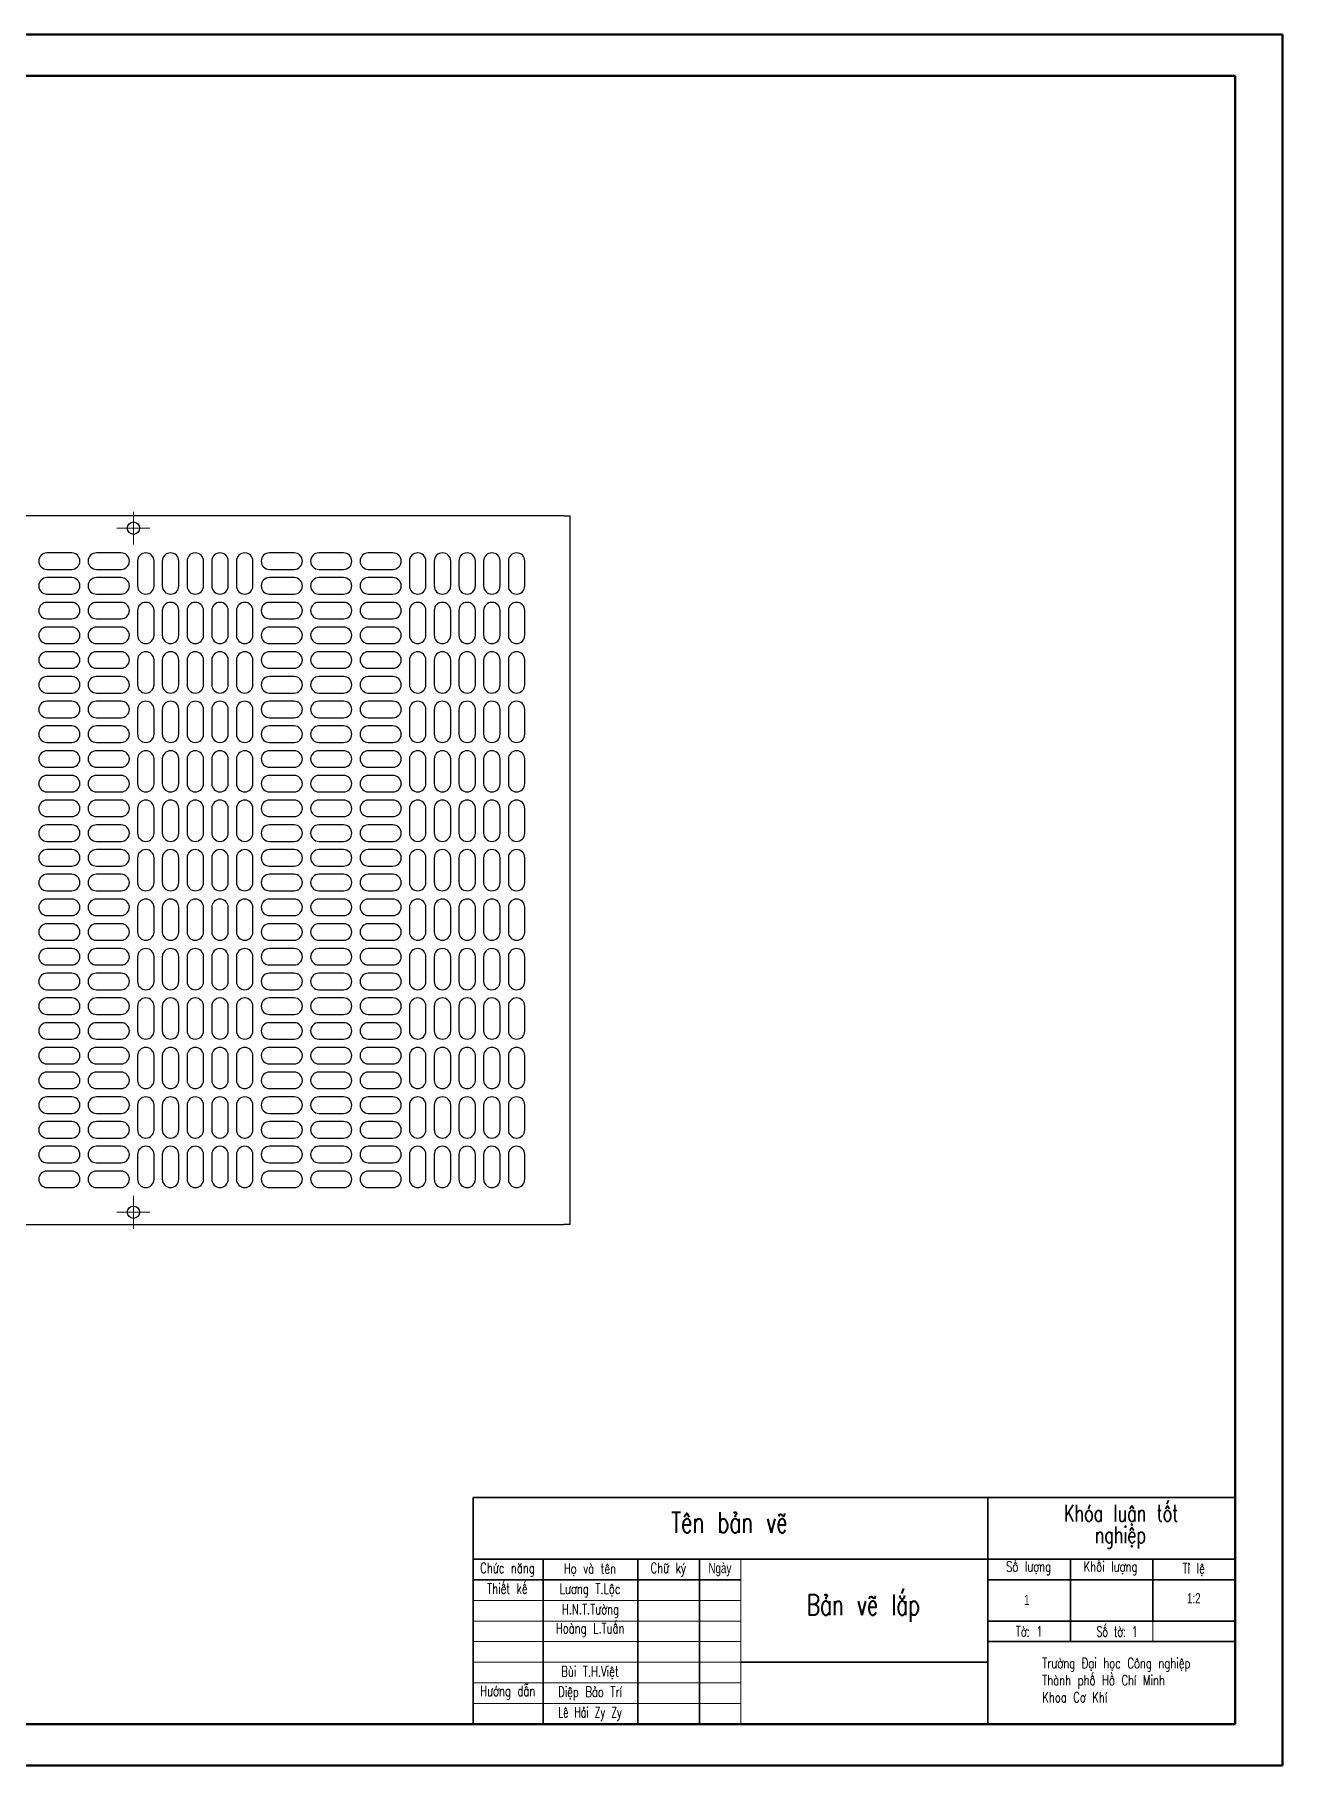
# Model space of a CAD drawing. Header units: millimetres. Extents: x 0 to 594, y 0 to 420.
# Drawn here: x 291.1 to 594, y 0 to 420 of the extents above; entities that cross this region are included whole.
import ezdxf

# ---------------------------------------------------------------- set-up
doc = ezdxf.new("R2010")
doc.units = ezdxf.units.MM
doc.styles.add('SLDTEXTSTYLE0', font='TXT', dxfattribs={"width": 0.710611, "bigfont": 'bigfont'})
doc.styles.add('SLDTEXTSTYLE1', font='TXT', dxfattribs={"width": 0.657958, "bigfont": 'bigfont'})
doc.styles.add('SLDTEXTSTYLE2', font='TXT', dxfattribs={"width": 0.710611})

# ---------------------------------------------------------------- blocks, each defined once
blk = doc.blocks.new('SW_CENTERMARKSYMBOL_4')
at = {"color": 0, "linetype": 'Continuous', "lineweight": 18}
for p, q in [((-2.5, 0), (-4, 0)), ((0, 0), (-2.5, 0)), ((0, 2.5), (0, 4)), ((0, 0), (0, 2.5)), ((0, 0), (0, -2.5)), ((0, 0), (2.5, 0)), ((2.5, 0), (4, 0)), ((0, -2.5), (0, -4))]:
    blk.add_line(p, q, dxfattribs=at)
blk = doc.blocks.new('SW_CENTERMARKSYMBOL_6')
at = {"color": 0, "linetype": 'Continuous', "lineweight": 18}
for p, q in [((-2.5, 0), (-4, 0)), ((0, 0), (-2.5, 0)), ((0, 2.5), (0, 4)), ((0, 0), (0, 2.5)), ((0, 0), (0, -2.5)), ((0, 0), (2.5, 0)), ((2.5, 0), (4, 0)), ((0, -2.5), (0, -4))]:
    blk.add_line(p, q, dxfattribs=at)

msp = doc.modelspace()

# ---------------------------------------------------------------- linework, layer by layer
at = {"color": 7, "linetype": 'Continuous', "lineweight": 50}
for p, q in [((0, 420), (594, 420)), ((594, 420), (594, 0)), ((18.529, 410.028), (582.529, 410.028)), ((582.529, 410.028), (582.529, 10.028)), ((18.529, 10.028), (582.529, 10.028)), ((0, 0), (594, 0))]:
    msp.add_line(p, q, dxfattribs=at)
at = {"color": 7, "linetype": 'Continuous', "lineweight": 25}
for p, q in [((419.599, 303.23), (171.099, 303.23)), ((419.599, 303.23), (421.099, 303.23)), ((421.099, 131.23), (421.099, 303.23)), ((300.099, 294.23), (294.099, 294.23)), ((312.099, 294.23), (306.099, 294.23)), ((354.099, 294.23), (348.099, 294.23)), ((366.099, 294.23), (360.099, 294.23)), ((378.099, 294.23), (372.099, 294.23)), ((294.099, 290.23), (300.099, 290.23)), ((306.099, 290.23), (312.099, 290.23)), ((316.099, 292.23), (316.099, 286.23)), ((320.099, 286.23), (320.099, 292.23)), ((322.099, 292.23), (322.099, 286.23)), ((326.099, 286.23), (326.099, 292.23)), ((328.099, 292.23), (328.099, 286.23)), ((332.099, 286.23), (332.099, 292.23)), ((334.099, 292.23), (334.099, 286.23)), ((338.099, 286.23), (338.099, 292.23)), ((340.099, 292.23), (340.099, 286.23)), ((344.099, 286.23), (344.099, 292.23)), ((348.099, 290.23), (354.099, 290.23)), ((360.099, 290.23), (366.099, 290.23)), ((372.099, 290.23), (378.099, 290.23)), ((382.099, 292.23), (382.099, 286.23)), ((386.099, 286.23), (386.099, 292.23)), ((388.099, 292.23), (388.099, 286.23)), ((392.099, 286.23), (392.099, 292.23)), ((394.099, 292.23), (394.099, 286.23)), ((398.099, 286.23), (398.099, 292.23)), ((400.099, 292.23), (400.099, 286.23)), ((404.099, 286.23), (404.099, 292.23)), ((406.099, 292.23), (406.099, 286.23)), ((410.099, 286.23), (410.099, 292.23)), ((300.099, 288.23), (294.099, 288.23)), ((312.099, 288.23), (306.099, 288.23)), ((354.099, 288.23), (348.099, 288.23)), ((366.099, 288.23), (360.099, 288.23)), ((378.099, 288.23), (372.099, 288.23)), ((294.099, 284.23), (300.099, 284.23)), ((300.099, 282.23), (294.099, 282.23)), ((306.099, 284.23), (312.099, 284.23)), ((312.099, 282.23), (306.099, 282.23)), ((348.099, 284.23), (354.099, 284.23)), ((354.099, 282.23), (348.099, 282.23)), ((360.099, 284.23), (366.099, 284.23)), ((366.099, 282.23), (360.099, 282.23)), ((372.099, 284.23), (378.099, 284.23)), ((378.099, 282.23), (372.099, 282.23)), ((294.099, 278.23), (300.099, 278.23)), ((306.099, 278.23), (312.099, 278.23)), ((316.099, 280.23), (316.099, 274.23)), ((320.099, 274.23), (320.099, 280.23)), ((322.099, 280.23), (322.099, 274.23)), ((326.099, 274.23), (326.099, 280.23)), ((328.099, 280.23), (328.099, 274.23)), ((332.099, 274.23), (332.099, 280.23)), ((334.099, 280.23), (334.099, 274.23)), ((338.099, 274.23), (338.099, 280.23)), ((340.099, 280.23), (340.099, 274.23)), ((344.099, 274.23), (344.099, 280.23)), ((348.099, 278.23), (354.099, 278.23)), ((360.099, 278.23), (366.099, 278.23)), ((372.099, 278.23), (378.099, 278.23)), ((382.099, 280.23), (382.099, 274.23)), ((386.099, 274.23), (386.099, 280.23)), ((388.099, 280.23), (388.099, 274.23)), ((392.099, 274.23), (392.099, 280.23)), ((394.099, 280.23), (394.099, 274.23)), ((398.099, 274.23), (398.099, 280.23)), ((400.099, 280.23), (400.099, 274.23)), ((404.099, 274.23), (404.099, 280.23)), ((406.099, 280.23), (406.099, 274.23)), ((410.099, 274.23), (410.099, 280.23)), ((300.099, 276.23), (294.099, 276.23)), ((312.099, 276.23), (306.099, 276.23)), ((354.099, 276.23), (348.099, 276.23)), ((366.099, 276.23), (360.099, 276.23)), ((378.099, 276.23), (372.099, 276.23)), ((294.099, 272.23), (300.099, 272.23)), ((300.099, 270.23), (294.099, 270.23)), ((306.099, 272.23), (312.099, 272.23)), ((312.099, 270.23), (306.099, 270.23)), ((348.099, 272.23), (354.099, 272.23)), ((354.099, 270.23), (348.099, 270.23)), ((360.099, 272.23), (366.099, 272.23)), ((366.099, 270.23), (360.099, 270.23)), ((372.099, 272.23), (378.099, 272.23)), ((378.099, 270.23), (372.099, 270.23)), ((294.099, 266.23), (300.099, 266.23)), ((306.099, 266.23), (312.099, 266.23)), ((316.099, 268.23), (316.099, 262.23)), ((320.099, 262.23), (320.099, 268.23)), ((322.099, 268.23), (322.099, 262.23)), ((326.099, 262.23), (326.099, 268.23)), ((328.099, 268.23), (328.099, 262.23)), ((332.099, 262.23), (332.099, 268.23)), ((334.099, 268.23), (334.099, 262.23)), ((338.099, 262.23), (338.099, 268.23)), ((340.099, 268.23), (340.099, 262.23)), ((344.099, 262.23), (344.099, 268.23)), ((348.099, 266.23), (354.099, 266.23)), ((360.099, 266.23), (366.099, 266.23)), ((372.099, 266.23), (378.099, 266.23)), ((382.099, 268.23), (382.099, 262.23)), ((386.099, 262.23), (386.099, 268.23)), ((388.099, 268.23), (388.099, 262.23)), ((392.099, 262.23), (392.099, 268.23)), ((394.099, 268.23), (394.099, 262.23)), ((398.099, 262.23), (398.099, 268.23)), ((400.099, 268.23), (400.099, 262.23)), ((404.099, 262.23), (404.099, 268.23)), ((406.099, 268.23), (406.099, 262.23)), ((410.099, 262.23), (410.099, 268.23)), ((300.099, 264.23), (294.099, 264.23)), ((312.099, 264.23), (306.099, 264.23)), ((354.099, 264.23), (348.099, 264.23)), ((366.099, 264.23), (360.099, 264.23)), ((378.099, 264.23), (372.099, 264.23)), ((294.099, 260.23), (300.099, 260.23)), ((300.099, 258.23), (294.099, 258.23)), ((306.099, 260.23), (312.099, 260.23)), ((312.099, 258.23), (306.099, 258.23)), ((316.099, 256.23), (316.099, 250.23)), ((320.099, 250.23), (320.099, 256.23)), ((322.099, 256.23), (322.099, 250.23)), ((326.099, 250.23), (326.099, 256.23)), ((328.099, 256.23), (328.099, 250.23)), ((332.099, 250.23), (332.099, 256.23)), ((334.099, 256.23), (334.099, 250.23)), ((338.099, 250.23), (338.099, 256.23)), ((340.099, 256.23), (340.099, 250.23)), ((344.099, 250.23), (344.099, 256.23)), ((348.099, 260.23), (354.099, 260.23)), ((354.099, 258.23), (348.099, 258.23)), ((360.099, 260.23), (366.099, 260.23)), ((366.099, 258.23), (360.099, 258.23)), ((372.099, 260.23), (378.099, 260.23)), ((378.099, 258.23), (372.099, 258.23)), ((382.099, 256.23), (382.099, 250.23)), ((386.099, 250.23), (386.099, 256.23)), ((388.099, 256.23), (388.099, 250.23)), ((392.099, 250.23), (392.099, 256.23)), ((394.099, 256.23), (394.099, 250.23)), ((398.099, 250.23), (398.099, 256.23)), ((400.099, 256.23), (400.099, 250.23)), ((404.099, 250.23), (404.099, 256.23)), ((406.099, 256.23), (406.099, 250.23)), ((410.099, 250.23), (410.099, 256.23)), ((294.099, 254.23), (300.099, 254.23)), ((300.099, 252.23), (294.099, 252.23)), ((306.099, 254.23), (312.099, 254.23)), ((312.099, 252.23), (306.099, 252.23)), ((348.099, 254.23), (354.099, 254.23)), ((354.099, 252.23), (348.099, 252.23)), ((360.099, 254.23), (366.099, 254.23)), ((366.099, 252.23), (360.099, 252.23)), ((372.099, 254.23), (378.099, 254.23)), ((378.099, 252.23), (372.099, 252.23)), ((294.099, 248.23), (300.099, 248.23)), ((306.099, 248.23), (312.099, 248.23)), ((348.099, 248.23), (354.099, 248.23)), ((360.099, 248.23), (366.099, 248.23)), ((372.099, 248.23), (378.099, 248.23)), ((300.099, 246.23), (294.099, 246.23)), ((312.099, 246.23), (306.099, 246.23)), ((316.099, 244.23), (316.099, 238.23)), ((320.099, 238.23), (320.099, 244.23)), ((322.099, 244.23), (322.099, 238.23)), ((326.099, 238.23), (326.099, 244.23)), ((328.099, 244.23), (328.099, 238.23)), ((332.099, 238.23), (332.099, 244.23)), ((334.099, 244.23), (334.099, 238.23)), ((338.099, 238.23), (338.099, 244.23)), ((340.099, 244.23), (340.099, 238.23)), ((344.099, 238.23), (344.099, 244.23)), ((354.099, 246.23), (348.099, 246.23)), ((366.099, 246.23), (360.099, 246.23)), ((378.099, 246.23), (372.099, 246.23)), ((382.099, 244.23), (382.099, 238.23)), ((386.099, 238.23), (386.099, 244.23)), ((388.099, 244.23), (388.099, 238.23)), ((392.099, 238.23), (392.099, 244.23)), ((394.099, 244.23), (394.099, 238.23)), ((398.099, 238.23), (398.099, 244.23)), ((400.099, 244.23), (400.099, 238.23)), ((404.099, 238.23), (404.099, 244.23)), ((406.099, 244.23), (406.099, 238.23)), ((410.099, 238.23), (410.099, 244.23)), ((294.099, 242.23), (300.099, 242.23)), ((300.099, 240.23), (294.099, 240.23)), ((306.099, 242.23), (312.099, 242.23)), ((312.099, 240.23), (306.099, 240.23)), ((348.099, 242.23), (354.099, 242.23)), ((354.099, 240.23), (348.099, 240.23)), ((360.099, 242.23), (366.099, 242.23)), ((366.099, 240.23), (360.099, 240.23)), ((372.099, 242.23), (378.099, 242.23)), ((378.099, 240.23), (372.099, 240.23)), ((294.099, 236.23), (300.099, 236.23)), ((306.099, 236.23), (312.099, 236.23)), ((348.099, 236.23), (354.099, 236.23)), ((360.099, 236.23), (366.099, 236.23)), ((372.099, 236.23), (378.099, 236.23)), ((300.099, 234.23), (294.099, 234.23)), ((312.099, 234.23), (306.099, 234.23)), ((316.099, 232.23), (316.099, 226.23)), ((320.099, 226.23), (320.099, 232.23)), ((322.099, 232.23), (322.099, 226.23)), ((326.099, 226.23), (326.099, 232.23)), ((328.099, 232.23), (328.099, 226.23)), ((332.099, 226.23), (332.099, 232.23)), ((334.099, 232.23), (334.099, 226.23)), ((338.099, 226.23), (338.099, 232.23)), ((340.099, 232.23), (340.099, 226.23)), ((344.099, 226.23), (344.099, 232.23)), ((354.099, 234.23), (348.099, 234.23)), ((366.099, 234.23), (360.099, 234.23)), ((378.099, 234.23), (372.099, 234.23)), ((382.099, 232.23), (382.099, 226.23)), ((386.099, 226.23), (386.099, 232.23)), ((388.099, 232.23), (388.099, 226.23)), ((392.099, 226.23), (392.099, 232.23)), ((394.099, 232.23), (394.099, 226.23)), ((398.099, 226.23), (398.099, 232.23)), ((400.099, 232.23), (400.099, 226.23)), ((404.099, 226.23), (404.099, 232.23)), ((406.099, 232.23), (406.099, 226.23)), ((410.099, 226.23), (410.099, 232.23)), ((294.099, 230.23), (300.099, 230.23)), ((300.099, 228.23), (294.099, 228.23)), ((306.099, 230.23), (312.099, 230.23)), ((312.099, 228.23), (306.099, 228.23)), ((348.099, 230.23), (354.099, 230.23)), ((354.099, 228.23), (348.099, 228.23)), ((360.099, 230.23), (366.099, 230.23)), ((366.099, 228.23), (360.099, 228.23)), ((372.099, 230.23), (378.099, 230.23)), ((378.099, 228.23), (372.099, 228.23)), ((294.099, 224.23), (300.099, 224.23)), ((306.099, 224.23), (312.099, 224.23)), ((348.099, 224.23), (354.099, 224.23)), ((360.099, 224.23), (366.099, 224.23)), ((372.099, 224.23), (378.099, 224.23)), ((300.099, 222.23), (294.099, 222.23)), ((312.099, 222.23), (306.099, 222.23)), ((316.099, 220.23), (316.099, 214.23)), ((320.099, 214.23), (320.099, 220.23)), ((322.099, 220.23), (322.099, 214.23)), ((326.099, 214.23), (326.099, 220.23)), ((328.099, 220.23), (328.099, 214.23)), ((332.099, 214.23), (332.099, 220.23)), ((334.099, 220.23), (334.099, 214.23)), ((338.099, 214.23), (338.099, 220.23)), ((340.099, 220.23), (340.099, 214.23)), ((344.099, 214.23), (344.099, 220.23)), ((354.099, 222.23), (348.099, 222.23)), ((366.099, 222.23), (360.099, 222.23)), ((378.099, 222.23), (372.099, 222.23)), ((382.099, 220.23), (382.099, 214.23)), ((386.099, 214.23), (386.099, 220.23)), ((388.099, 220.23), (388.099, 214.23)), ((392.099, 214.23), (392.099, 220.23)), ((394.099, 220.23), (394.099, 214.23)), ((398.099, 214.23), (398.099, 220.23)), ((400.099, 220.23), (400.099, 214.23)), ((404.099, 214.23), (404.099, 220.23)), ((406.099, 220.23), (406.099, 214.23)), ((410.099, 214.23), (410.099, 220.23)), ((294.099, 218.23), (300.099, 218.23)), ((300.099, 216.23), (294.099, 216.23)), ((306.099, 218.23), (312.099, 218.23)), ((312.099, 216.23), (306.099, 216.23)), ((348.099, 218.23), (354.099, 218.23)), ((354.099, 216.23), (348.099, 216.23)), ((360.099, 218.23), (366.099, 218.23)), ((366.099, 216.23), (360.099, 216.23)), ((372.099, 218.23), (378.099, 218.23)), ((378.099, 216.23), (372.099, 216.23)), ((294.099, 212.23), (300.099, 212.23)), ((300.099, 210.23), (294.099, 210.23)), ((306.099, 212.23), (312.099, 212.23)), ((312.099, 210.23), (306.099, 210.23)), ((348.099, 212.23), (354.099, 212.23)), ((354.099, 210.23), (348.099, 210.23)), ((360.099, 212.23), (366.099, 212.23)), ((366.099, 210.23), (360.099, 210.23)), ((372.099, 212.23), (378.099, 212.23)), ((378.099, 210.23), (372.099, 210.23)), ((294.099, 206.23), (300.099, 206.23)), ((306.099, 206.23), (312.099, 206.23)), ((316.099, 208.23), (316.099, 202.23)), ((320.099, 202.23), (320.099, 208.23)), ((322.099, 208.23), (322.099, 202.23)), ((326.099, 202.23), (326.099, 208.23)), ((328.099, 208.23), (328.099, 202.23)), ((332.099, 202.23), (332.099, 208.23)), ((334.099, 208.23), (334.099, 202.23)), ((338.099, 202.23), (338.099, 208.23)), ((340.099, 208.23), (340.099, 202.23)), ((344.099, 202.23), (344.099, 208.23)), ((348.099, 206.23), (354.099, 206.23)), ((360.099, 206.23), (366.099, 206.23)), ((372.099, 206.23), (378.099, 206.23)), ((382.099, 208.23), (382.099, 202.23)), ((386.099, 202.23), (386.099, 208.23)), ((388.099, 208.23), (388.099, 202.23)), ((392.099, 202.23), (392.099, 208.23)), ((394.099, 208.23), (394.099, 202.23)), ((398.099, 202.23), (398.099, 208.23)), ((400.099, 208.23), (400.099, 202.23)), ((404.099, 202.23), (404.099, 208.23)), ((406.099, 208.23), (406.099, 202.23)), ((410.099, 202.23), (410.099, 208.23)), ((300.099, 204.23), (294.099, 204.23)), ((312.099, 204.23), (306.099, 204.23)), ((354.099, 204.23), (348.099, 204.23)), ((366.099, 204.23), (360.099, 204.23)), ((378.099, 204.23), (372.099, 204.23)), ((294.099, 200.23), (300.099, 200.23)), ((300.099, 198.23), (294.099, 198.23)), ((306.099, 200.23), (312.099, 200.23)), ((312.099, 198.23), (306.099, 198.23)), ((348.099, 200.23), (354.099, 200.23)), ((354.099, 198.23), (348.099, 198.23)), ((360.099, 200.23), (366.099, 200.23)), ((366.099, 198.23), (360.099, 198.23)), ((372.099, 200.23), (378.099, 200.23)), ((378.099, 198.23), (372.099, 198.23)), ((294.099, 194.23), (300.099, 194.23)), ((306.099, 194.23), (312.099, 194.23)), ((316.099, 196.23), (316.099, 190.23)), ((320.099, 190.23), (320.099, 196.23)), ((322.099, 196.23), (322.099, 190.23)), ((326.099, 190.23), (326.099, 196.23)), ((328.099, 196.23), (328.099, 190.23)), ((332.099, 190.23), (332.099, 196.23)), ((334.099, 196.23), (334.099, 190.23)), ((338.099, 190.23), (338.099, 196.23)), ((340.099, 196.23), (340.099, 190.23)), ((344.099, 190.23), (344.099, 196.23)), ((348.099, 194.23), (354.099, 194.23)), ((360.099, 194.23), (366.099, 194.23)), ((372.099, 194.23), (378.099, 194.23)), ((382.099, 196.23), (382.099, 190.23)), ((386.099, 190.23), (386.099, 196.23)), ((388.099, 196.23), (388.099, 190.23)), ((392.099, 190.23), (392.099, 196.23)), ((394.099, 196.23), (394.099, 190.23)), ((398.099, 190.23), (398.099, 196.23)), ((400.099, 196.23), (400.099, 190.23)), ((404.099, 190.23), (404.099, 196.23)), ((406.099, 196.23), (406.099, 190.23)), ((410.099, 190.23), (410.099, 196.23)), ((300.099, 192.23), (294.099, 192.23)), ((312.099, 192.23), (306.099, 192.23)), ((354.099, 192.23), (348.099, 192.23)), ((366.099, 192.23), (360.099, 192.23)), ((378.099, 192.23), (372.099, 192.23)), ((294.099, 188.23), (300.099, 188.23)), ((300.099, 186.23), (294.099, 186.23)), ((306.099, 188.23), (312.099, 188.23)), ((312.099, 186.23), (306.099, 186.23)), ((348.099, 188.23), (354.099, 188.23)), ((354.099, 186.23), (348.099, 186.23)), ((360.099, 188.23), (366.099, 188.23)), ((366.099, 186.23), (360.099, 186.23)), ((372.099, 188.23), (378.099, 188.23)), ((378.099, 186.23), (372.099, 186.23)), ((294.099, 182.23), (300.099, 182.23)), ((306.099, 182.23), (312.099, 182.23)), ((316.099, 184.23), (316.099, 178.23)), ((320.099, 178.23), (320.099, 184.23)), ((322.099, 184.23), (322.099, 178.23)), ((326.099, 178.23), (326.099, 184.23)), ((328.099, 184.23), (328.099, 178.23)), ((332.099, 178.23), (332.099, 184.23)), ((334.099, 184.23), (334.099, 178.23)), ((338.099, 178.23), (338.099, 184.23)), ((340.099, 184.23), (340.099, 178.23)), ((344.099, 178.23), (344.099, 184.23)), ((348.099, 182.23), (354.099, 182.23)), ((360.099, 182.23), (366.099, 182.23)), ((372.099, 182.23), (378.099, 182.23)), ((382.099, 184.23), (382.099, 178.23)), ((386.099, 178.23), (386.099, 184.23)), ((388.099, 184.23), (388.099, 178.23)), ((392.099, 178.23), (392.099, 184.23)), ((394.099, 184.23), (394.099, 178.23)), ((398.099, 178.23), (398.099, 184.23)), ((400.099, 184.23), (400.099, 178.23)), ((404.099, 178.23), (404.099, 184.23)), ((406.099, 184.23), (406.099, 178.23)), ((410.099, 178.23), (410.099, 184.23)), ((300.099, 180.23), (294.099, 180.23)), ((312.099, 180.23), (306.099, 180.23)), ((354.099, 180.23), (348.099, 180.23)), ((366.099, 180.23), (360.099, 180.23)), ((378.099, 180.23), (372.099, 180.23)), ((294.099, 176.23), (300.099, 176.23)), ((300.099, 174.23), (294.099, 174.23)), ((306.099, 176.23), (312.099, 176.23)), ((312.099, 174.23), (306.099, 174.23)), ((316.099, 172.23), (316.099, 166.23)), ((320.099, 166.23), (320.099, 172.23)), ((322.099, 172.23), (322.099, 166.23)), ((326.099, 166.23), (326.099, 172.23)), ((328.099, 172.23), (328.099, 166.23)), ((332.099, 166.23), (332.099, 172.23)), ((334.099, 172.23), (334.099, 166.23)), ((338.099, 166.23), (338.099, 172.23)), ((340.099, 172.23), (340.099, 166.23)), ((344.099, 166.23), (344.099, 172.23)), ((348.099, 176.23), (354.099, 176.23)), ((354.099, 174.23), (348.099, 174.23)), ((360.099, 176.23), (366.099, 176.23)), ((366.099, 174.23), (360.099, 174.23)), ((372.099, 176.23), (378.099, 176.23)), ((378.099, 174.23), (372.099, 174.23)), ((382.099, 172.23), (382.099, 166.23)), ((386.099, 166.23), (386.099, 172.23)), ((388.099, 172.23), (388.099, 166.23)), ((392.099, 166.23), (392.099, 172.23)), ((394.099, 172.23), (394.099, 166.23)), ((398.099, 166.23), (398.099, 172.23)), ((400.099, 172.23), (400.099, 166.23)), ((404.099, 166.23), (404.099, 172.23)), ((406.099, 172.23), (406.099, 166.23)), ((410.099, 166.23), (410.099, 172.23)), ((294.099, 170.23), (300.099, 170.23)), ((300.099, 168.23), (294.099, 168.23)), ((306.099, 170.23), (312.099, 170.23)), ((312.099, 168.23), (306.099, 168.23)), ((348.099, 170.23), (354.099, 170.23)), ((354.099, 168.23), (348.099, 168.23)), ((360.099, 170.23), (366.099, 170.23)), ((366.099, 168.23), (360.099, 168.23)), ((372.099, 170.23), (378.099, 170.23)), ((378.099, 168.23), (372.099, 168.23)), ((294.099, 164.23), (300.099, 164.23)), ((306.099, 164.23), (312.099, 164.23)), ((348.099, 164.23), (354.099, 164.23)), ((360.099, 164.23), (366.099, 164.23)), ((372.099, 164.23), (378.099, 164.23)), ((300.099, 162.23), (294.099, 162.23)), ((312.099, 162.23), (306.099, 162.23)), ((316.099, 160.23), (316.099, 154.23)), ((320.099, 154.23), (320.099, 160.23)), ((322.099, 160.23), (322.099, 154.23)), ((326.099, 154.23), (326.099, 160.23)), ((328.099, 160.23), (328.099, 154.23)), ((332.099, 154.23), (332.099, 160.23)), ((334.099, 160.23), (334.099, 154.23)), ((338.099, 154.23), (338.099, 160.23)), ((340.099, 160.23), (340.099, 154.23)), ((344.099, 154.23), (344.099, 160.23)), ((354.099, 162.23), (348.099, 162.23)), ((366.099, 162.23), (360.099, 162.23)), ((378.099, 162.23), (372.099, 162.23)), ((382.099, 160.23), (382.099, 154.23)), ((386.099, 154.23), (386.099, 160.23)), ((388.099, 160.23), (388.099, 154.23)), ((392.099, 154.23), (392.099, 160.23)), ((394.099, 160.23), (394.099, 154.23)), ((398.099, 154.23), (398.099, 160.23)), ((400.099, 160.23), (400.099, 154.23)), ((404.099, 154.23), (404.099, 160.23)), ((406.099, 160.23), (406.099, 154.23)), ((410.099, 154.23), (410.099, 160.23)), ((294.099, 158.23), (300.099, 158.23)), ((300.099, 156.23), (294.099, 156.23)), ((306.099, 158.23), (312.099, 158.23)), ((312.099, 156.23), (306.099, 156.23)), ((348.099, 158.23), (354.099, 158.23)), ((354.099, 156.23), (348.099, 156.23)), ((360.099, 158.23), (366.099, 158.23)), ((366.099, 156.23), (360.099, 156.23)), ((372.099, 158.23), (378.099, 158.23)), ((378.099, 156.23), (372.099, 156.23)), ((294.099, 152.23), (300.099, 152.23)), ((306.099, 152.23), (312.099, 152.23)), ((348.099, 152.23), (354.099, 152.23)), ((360.099, 152.23), (366.099, 152.23)), ((372.099, 152.23), (378.099, 152.23)), ((300.099, 150.23), (294.099, 150.23)), ((312.099, 150.23), (306.099, 150.23)), ((316.099, 148.23), (316.099, 142.23)), ((320.099, 142.23), (320.099, 148.23)), ((322.099, 148.23), (322.099, 142.23)), ((326.099, 142.23), (326.099, 148.23)), ((328.099, 148.23), (328.099, 142.23)), ((332.099, 142.23), (332.099, 148.23)), ((334.099, 148.23), (334.099, 142.23)), ((338.099, 142.23), (338.099, 148.23)), ((340.099, 148.23), (340.099, 142.23)), ((344.099, 142.23), (344.099, 148.23)), ((354.099, 150.23), (348.099, 150.23)), ((366.099, 150.23), (360.099, 150.23)), ((378.099, 150.23), (372.099, 150.23)), ((382.099, 148.23), (382.099, 142.23)), ((386.099, 142.23), (386.099, 148.23)), ((388.099, 148.23), (388.099, 142.23)), ((392.099, 142.23), (392.099, 148.23)), ((394.099, 148.23), (394.099, 142.23)), ((398.099, 142.23), (398.099, 148.23)), ((400.099, 148.23), (400.099, 142.23)), ((404.099, 142.23), (404.099, 148.23)), ((406.099, 148.23), (406.099, 142.23)), ((410.099, 142.23), (410.099, 148.23)), ((294.099, 146.23), (300.099, 146.23)), ((300.099, 144.23), (294.099, 144.23)), ((306.099, 146.23), (312.099, 146.23)), ((312.099, 144.23), (306.099, 144.23)), ((348.099, 146.23), (354.099, 146.23)), ((354.099, 144.23), (348.099, 144.23)), ((360.099, 146.23), (366.099, 146.23)), ((366.099, 144.23), (360.099, 144.23)), ((372.099, 146.23), (378.099, 146.23)), ((378.099, 144.23), (372.099, 144.23)), ((294.099, 140.23), (300.099, 140.23)), ((306.099, 140.23), (312.099, 140.23)), ((348.099, 140.23), (354.099, 140.23)), ((360.099, 140.23), (366.099, 140.23)), ((372.099, 140.23), (378.099, 140.23)), ((171.099, 131.23), (419.599, 131.23)), ((421.099, 131.23), (419.599, 131.23))]:
    msp.add_line(p, q, dxfattribs=at)
at = {"color": 7, "linetype": 'Continuous', "lineweight": 35}
for p, q in [((397.529, 65.028), (582.529, 65.028)), ((397.529, 10.028), (397.529, 65.028)), ((522.529, 65.028), (522.529, 10.028)), ((397.529, 50.028), (582.529, 50.028)), ((414.529, 10.028), (414.529, 50.028)), ((437.529, 10.028), (437.529, 50.028)), ((452.529, 10.028), (452.529, 50.028)), ((542.529, 50.028), (542.529, 30.028)), ((562.529, 50.028), (562.529, 35.028)), ((397.529, 45.028), (462.529, 45.028)), ((522.529, 45.028), (582.529, 45.028)), ((522.529, 35.028), (582.529, 35.028)), ((522.529, 30.028), (582.529, 30.028)), ((462.529, 25.028), (522.529, 25.028))]:
    msp.add_line(p, q, dxfattribs=at)
at = {"color": 7, "linetype": 'Continuous', "lineweight": 18}
for p, q in [((582.529, 65.028), (582.529, 50.028)), ((397.529, 50.028), (582.529, 50.028)), ((462.529, 10.028), (462.529, 50.028)), ((582.529, 50.028), (582.529, 45.028)), ((522.529, 45.028), (582.529, 45.028)), ((582.529, 45.028), (582.529, 40.028)), ((397.529, 40.028), (462.529, 40.028)), ((582.529, 40.028), (582.529, 35.028)), ((397.529, 35.028), (462.529, 35.028)), ((562.529, 35.028), (562.529, 30.028)), ((582.529, 35.028), (582.529, 30.028)), ((397.529, 30.028), (462.529, 30.028)), ((582.529, 30.028), (582.529, 25.028)), ((397.529, 25.028), (462.529, 25.028)), ((582.529, 25.028), (582.529, 20.028)), ((397.529, 20.028), (462.529, 20.028)), ((582.529, 20.028), (582.529, 15.028)), ((397.529, 15.028), (462.529, 15.028)), ((582.529, 15.028), (582.529, 10.028)), ((397.529, 10.028), (414.529, 10.028)), ((414.529, 10.028), (437.529, 10.028)), ((437.529, 10.028), (452.529, 10.028)), ((452.529, 10.028), (462.529, 10.028)), ((462.529, 10.028), (522.529, 10.028)), ((522.529, 10.028), (542.529, 10.028)), ((542.529, 10.028), (562.529, 10.028)), ((562.529, 10.028), (582.529, 10.028))]:
    msp.add_line(p, q, dxfattribs=at)
at = {"color": 7, "linetype": 'Continuous', "lineweight": 25}
for centre in [(315.099, 300.23), (315.099, 134.23)]:
    msp.add_circle(centre, 1.5, dxfattribs=at)
for centre, start, end in [((294.099, 292.23), 90, 270), ((300.099, 292.23), 270, 90), ((306.099, 292.23), 90, 270), ((312.099, 292.23), 270, 90), ((318.099, 292.23), 0, 180), ((324.099, 292.23), 0, 180), ((330.099, 292.23), 0, 180), ((336.099, 292.23), 0, 180), ((342.099, 292.23), 0, 180), ((348.099, 292.23), 90, 270), ((354.099, 292.23), 270, 90), ((360.099, 292.23), 90, 270), ((366.099, 292.23), 270, 90), ((372.099, 292.23), 90, 270), ((378.099, 292.23), 270, 90), ((384.099, 292.23), 0, 180), ((390.099, 292.23), 0, 180), ((396.099, 292.23), 0, 180), ((402.099, 292.23), 0, 180), ((408.099, 292.23), 0, 180), ((294.099, 286.23), 90, 270), ((300.099, 286.23), 270, 90), ((306.099, 286.23), 90, 270), ((312.099, 286.23), 270, 90), ((318.099, 286.23), 180, 0), ((324.099, 286.23), 180, 0), ((330.099, 286.23), 180, 0), ((336.099, 286.23), 180, 0), ((342.099, 286.23), 180, 0), ((348.099, 286.23), 90, 270), ((354.099, 286.23), 270, 90), ((360.099, 286.23), 90, 270), ((366.099, 286.23), 270, 90), ((372.099, 286.23), 90, 270), ((378.099, 286.23), 270, 90), ((384.099, 286.23), 180, 0), ((390.099, 286.23), 180, 0), ((396.099, 286.23), 180, 0), ((402.099, 286.23), 180, 0), ((408.099, 286.23), 180, 0), ((294.099, 280.23), 90, 270), ((300.099, 280.23), 270, 90), ((306.099, 280.23), 90, 270), ((312.099, 280.23), 270, 90), ((318.099, 280.23), 0, 180), ((324.099, 280.23), 0, 180), ((330.099, 280.23), 0, 180), ((336.099, 280.23), 0, 180), ((342.099, 280.23), 0, 180), ((348.099, 280.23), 90, 270), ((354.099, 280.23), 270, 90), ((360.099, 280.23), 90, 270), ((366.099, 280.23), 270, 90), ((372.099, 280.23), 90, 270), ((378.099, 280.23), 270, 90), ((384.099, 280.23), 0, 180), ((390.099, 280.23), 0, 180), ((396.099, 280.23), 0, 180), ((402.099, 280.23), 0, 180), ((408.099, 280.23), 0, 180), ((294.099, 274.23), 90, 270), ((300.099, 274.23), 270, 90), ((306.099, 274.23), 90, 270), ((312.099, 274.23), 270, 90), ((318.099, 274.23), 180, 0), ((324.099, 274.23), 180, 0), ((330.099, 274.23), 180, 0), ((336.099, 274.23), 180, 0), ((342.099, 274.23), 180, 0), ((348.099, 274.23), 90, 270), ((354.099, 274.23), 270, 90), ((360.099, 274.23), 90, 270), ((366.099, 274.23), 270, 90), ((372.099, 274.23), 90, 270), ((378.099, 274.23), 270, 90), ((384.099, 274.23), 180, 0), ((390.099, 274.23), 180, 0), ((396.099, 274.23), 180, 0), ((402.099, 274.23), 180, 0), ((408.099, 274.23), 180, 0), ((294.099, 268.23), 90, 270), ((300.099, 268.23), 270, 90), ((306.099, 268.23), 90, 270), ((312.099, 268.23), 270, 90), ((318.099, 268.23), 0, 180), ((324.099, 268.23), 0, 180), ((330.099, 268.23), 0, 180), ((336.099, 268.23), 0, 180), ((342.099, 268.23), 0, 180), ((348.099, 268.23), 90, 270), ((354.099, 268.23), 270, 90), ((360.099, 268.23), 90, 270), ((366.099, 268.23), 270, 90), ((372.099, 268.23), 90, 270), ((378.099, 268.23), 270, 90), ((384.099, 268.23), 0, 180), ((390.099, 268.23), 0, 180), ((396.099, 268.23), 0, 180), ((402.099, 268.23), 0, 180), ((408.099, 268.23), 0, 180), ((294.099, 262.23), 90, 270), ((300.099, 262.23), 270, 90), ((306.099, 262.23), 90, 270), ((312.099, 262.23), 270, 90), ((318.099, 262.23), 180, 0), ((324.099, 262.23), 180, 0), ((330.099, 262.23), 180, 0), ((336.099, 262.23), 180, 0), ((342.099, 262.23), 180, 0), ((348.099, 262.23), 90, 270), ((354.099, 262.23), 270, 90), ((360.099, 262.23), 90, 270), ((366.099, 262.23), 270, 90), ((372.099, 262.23), 90, 270), ((378.099, 262.23), 270, 90), ((384.099, 262.23), 180, 0), ((390.099, 262.23), 180, 0), ((396.099, 262.23), 180, 0), ((402.099, 262.23), 180, 0), ((408.099, 262.23), 180, 0), ((294.099, 256.23), 90, 270), ((300.099, 256.23), 270, 90), ((306.099, 256.23), 90, 270), ((312.099, 256.23), 270, 90), ((318.099, 256.23), 0, 180), ((324.099, 256.23), 0, 180), ((330.099, 256.23), 0, 180), ((336.099, 256.23), 0, 180), ((342.099, 256.23), 0, 180), ((348.099, 256.23), 90, 270), ((354.099, 256.23), 270, 90), ((360.099, 256.23), 90, 270), ((366.099, 256.23), 270, 90), ((372.099, 256.23), 90, 270), ((378.099, 256.23), 270, 90), ((384.099, 256.23), 0, 180), ((390.099, 256.23), 0, 180), ((396.099, 256.23), 0, 180), ((402.099, 256.23), 0, 180), ((408.099, 256.23), 0, 180), ((294.099, 250.23), 90, 270), ((300.099, 250.23), 270, 90), ((306.099, 250.23), 90, 270), ((312.099, 250.23), 270, 90), ((348.099, 250.23), 90, 270), ((354.099, 250.23), 270, 90), ((360.099, 250.23), 90, 270), ((366.099, 250.23), 270, 90), ((372.099, 250.23), 90, 270), ((378.099, 250.23), 270, 90), ((318.099, 250.23), 180, 0), ((324.099, 250.23), 180, 0), ((330.099, 250.23), 180, 0), ((336.099, 250.23), 180, 0), ((342.099, 250.23), 180, 0), ((384.099, 250.23), 180, 0), ((390.099, 250.23), 180, 0), ((396.099, 250.23), 180, 0), ((402.099, 250.23), 180, 0), ((408.099, 250.23), 180, 0), ((294.099, 244.23), 90, 270), ((300.099, 244.23), 270, 90), ((306.099, 244.23), 90, 270), ((312.099, 244.23), 270, 90), ((318.099, 244.23), 0, 180), ((324.099, 244.23), 0, 180), ((330.099, 244.23), 0, 180), ((336.099, 244.23), 0, 180), ((342.099, 244.23), 0, 180), ((348.099, 244.23), 90, 270), ((354.099, 244.23), 270, 90), ((360.099, 244.23), 90, 270), ((366.099, 244.23), 270, 90), ((372.099, 244.23), 90, 270), ((378.099, 244.23), 270, 90), ((384.099, 244.23), 0, 180), ((390.099, 244.23), 0, 180), ((396.099, 244.23), 0, 180), ((402.099, 244.23), 0, 180), ((408.099, 244.23), 0, 180), ((294.099, 238.23), 90, 270), ((300.099, 238.23), 270, 90), ((306.099, 238.23), 90, 270), ((312.099, 238.23), 270, 90), ((348.099, 238.23), 90, 270), ((354.099, 238.23), 270, 90), ((360.099, 238.23), 90, 270), ((366.099, 238.23), 270, 90), ((372.099, 238.23), 90, 270), ((378.099, 238.23), 270, 90), ((318.099, 238.23), 180, 0), ((324.099, 238.23), 180, 0), ((330.099, 238.23), 180, 0), ((336.099, 238.23), 180, 0), ((342.099, 238.23), 180, 0), ((384.099, 238.23), 180, 0), ((390.099, 238.23), 180, 0), ((396.099, 238.23), 180, 0), ((402.099, 238.23), 180, 0), ((408.099, 238.23), 180, 0), ((294.099, 232.23), 90, 270), ((300.099, 232.23), 270, 90), ((306.099, 232.23), 90, 270), ((312.099, 232.23), 270, 90), ((318.099, 232.23), 0, 180), ((324.099, 232.23), 0, 180), ((330.099, 232.23), 0, 180), ((336.099, 232.23), 0, 180), ((342.099, 232.23), 0, 180), ((348.099, 232.23), 90, 270), ((354.099, 232.23), 270, 90), ((360.099, 232.23), 90, 270), ((366.099, 232.23), 270, 90), ((372.099, 232.23), 90, 270), ((378.099, 232.23), 270, 90), ((384.099, 232.23), 0, 180), ((390.099, 232.23), 0, 180), ((396.099, 232.23), 0, 180), ((402.099, 232.23), 0, 180), ((408.099, 232.23), 0, 180), ((294.099, 226.23), 90, 270), ((300.099, 226.23), 270, 90), ((306.099, 226.23), 90, 270), ((312.099, 226.23), 270, 90), ((348.099, 226.23), 90, 270), ((354.099, 226.23), 270, 90), ((360.099, 226.23), 90, 270), ((366.099, 226.23), 270, 90), ((372.099, 226.23), 90, 270), ((378.099, 226.23), 270, 90), ((318.099, 226.23), 180, 0), ((324.099, 226.23), 180, 0), ((330.099, 226.23), 180, 0), ((336.099, 226.23), 180, 0), ((342.099, 226.23), 180, 0), ((384.099, 226.23), 180, 0), ((390.099, 226.23), 180, 0), ((396.099, 226.23), 180, 0), ((402.099, 226.23), 180, 0), ((408.099, 226.23), 180, 0), ((294.099, 220.23), 90, 270), ((300.099, 220.23), 270, 90), ((306.099, 220.23), 90, 270), ((312.099, 220.23), 270, 90), ((318.099, 220.23), 0, 180), ((324.099, 220.23), 0, 180), ((330.099, 220.23), 0, 180), ((336.099, 220.23), 0, 180), ((342.099, 220.23), 0, 180), ((348.099, 220.23), 90, 270), ((354.099, 220.23), 270, 90), ((360.099, 220.23), 90, 270), ((366.099, 220.23), 270, 90), ((372.099, 220.23), 90, 270), ((378.099, 220.23), 270, 90), ((384.099, 220.23), 0, 180), ((390.099, 220.23), 0, 180), ((396.099, 220.23), 0, 180), ((402.099, 220.23), 0, 180), ((408.099, 220.23), 0, 180), ((294.099, 214.23), 90, 270), ((300.099, 214.23), 270, 90), ((306.099, 214.23), 90, 270), ((312.099, 214.23), 270, 90), ((318.099, 214.23), 180, 0), ((324.099, 214.23), 180, 0), ((330.099, 214.23), 180, 0), ((336.099, 214.23), 180, 0), ((342.099, 214.23), 180, 0), ((348.099, 214.23), 90, 270), ((354.099, 214.23), 270, 90), ((360.099, 214.23), 90, 270), ((366.099, 214.23), 270, 90), ((372.099, 214.23), 90, 270), ((378.099, 214.23), 270, 90), ((384.099, 214.23), 180, 0), ((390.099, 214.23), 180, 0), ((396.099, 214.23), 180, 0), ((402.099, 214.23), 180, 0), ((408.099, 214.23), 180, 0), ((294.099, 208.23), 90, 270), ((300.099, 208.23), 270, 90), ((306.099, 208.23), 90, 270), ((312.099, 208.23), 270, 90), ((318.099, 208.23), 0, 180), ((324.099, 208.23), 0, 180), ((330.099, 208.23), 0, 180), ((336.099, 208.23), 0, 180), ((342.099, 208.23), 0, 180), ((348.099, 208.23), 90, 270), ((354.099, 208.23), 270, 90), ((360.099, 208.23), 90, 270), ((366.099, 208.23), 270, 90), ((372.099, 208.23), 90, 270), ((378.099, 208.23), 270, 90), ((384.099, 208.23), 0, 180), ((390.099, 208.23), 0, 180), ((396.099, 208.23), 0, 180), ((402.099, 208.23), 0, 180), ((408.099, 208.23), 0, 180), ((294.099, 202.23), 90, 270), ((300.099, 202.23), 270, 90), ((306.099, 202.23), 90, 270), ((312.099, 202.23), 270, 90), ((318.099, 202.23), 180, 0), ((324.099, 202.23), 180, 0), ((330.099, 202.23), 180, 0), ((336.099, 202.23), 180, 0), ((342.099, 202.23), 180, 0), ((348.099, 202.23), 90, 270), ((354.099, 202.23), 270, 90), ((360.099, 202.23), 90, 270), ((366.099, 202.23), 270, 90), ((372.099, 202.23), 90, 270), ((378.099, 202.23), 270, 90), ((384.099, 202.23), 180, 0), ((390.099, 202.23), 180, 0), ((396.099, 202.23), 180, 0), ((402.099, 202.23), 180, 0), ((408.099, 202.23), 180, 0), ((294.099, 196.23), 90, 270), ((300.099, 196.23), 270, 90), ((306.099, 196.23), 90, 270), ((312.099, 196.23), 270, 90), ((318.099, 196.23), 0, 180), ((324.099, 196.23), 0, 180), ((330.099, 196.23), 0, 180), ((336.099, 196.23), 0, 180), ((342.099, 196.23), 0, 180), ((348.099, 196.23), 90, 270), ((354.099, 196.23), 270, 90), ((360.099, 196.23), 90, 270), ((366.099, 196.23), 270, 90), ((372.099, 196.23), 90, 270), ((378.099, 196.23), 270, 90), ((384.099, 196.23), 0, 180), ((390.099, 196.23), 0, 180), ((396.099, 196.23), 0, 180), ((402.099, 196.23), 0, 180), ((408.099, 196.23), 0, 180), ((294.099, 190.23), 90, 270), ((300.099, 190.23), 270, 90), ((306.099, 190.23), 90, 270), ((312.099, 190.23), 270, 90), ((318.099, 190.23), 180, 0), ((324.099, 190.23), 180, 0), ((330.099, 190.23), 180, 0), ((336.099, 190.23), 180, 0), ((342.099, 190.23), 180, 0), ((348.099, 190.23), 90, 270), ((354.099, 190.23), 270, 90), ((360.099, 190.23), 90, 270), ((366.099, 190.23), 270, 90), ((372.099, 190.23), 90, 270), ((378.099, 190.23), 270, 90), ((384.099, 190.23), 180, 0), ((390.099, 190.23), 180, 0), ((396.099, 190.23), 180, 0), ((402.099, 190.23), 180, 0), ((408.099, 190.23), 180, 0), ((294.099, 184.23), 90, 270), ((300.099, 184.23), 270, 90), ((306.099, 184.23), 90, 270), ((312.099, 184.23), 270, 90), ((318.099, 184.23), 0, 180), ((324.099, 184.23), 0, 180), ((330.099, 184.23), 0, 180), ((336.099, 184.23), 0, 180), ((342.099, 184.23), 0, 180), ((348.099, 184.23), 90, 270), ((354.099, 184.23), 270, 90), ((360.099, 184.23), 90, 270), ((366.099, 184.23), 270, 90), ((372.099, 184.23), 90, 270), ((378.099, 184.23), 270, 90), ((384.099, 184.23), 0, 180), ((390.099, 184.23), 0, 180), ((396.099, 184.23), 0, 180), ((402.099, 184.23), 0, 180), ((408.099, 184.23), 0, 180), ((294.099, 178.23), 90, 270), ((300.099, 178.23), 270, 90), ((306.099, 178.23), 90, 270), ((312.099, 178.23), 270, 90), ((318.099, 178.23), 180, 0), ((324.099, 178.23), 180, 0), ((330.099, 178.23), 180, 0), ((336.099, 178.23), 180, 0), ((342.099, 178.23), 180, 0), ((348.099, 178.23), 90, 270), ((354.099, 178.23), 270, 90), ((360.099, 178.23), 90, 270), ((366.099, 178.23), 270, 90), ((372.099, 178.23), 90, 270), ((378.099, 178.23), 270, 90), ((384.099, 178.23), 180, 0), ((390.099, 178.23), 180, 0), ((396.099, 178.23), 180, 0), ((402.099, 178.23), 180, 0), ((408.099, 178.23), 180, 0), ((294.099, 172.23), 90, 270), ((300.099, 172.23), 270, 90), ((306.099, 172.23), 90, 270), ((312.099, 172.23), 270, 90), ((318.099, 172.23), 0, 180), ((324.099, 172.23), 0, 180), ((330.099, 172.23), 0, 180), ((336.099, 172.23), 0, 180), ((342.099, 172.23), 0, 180), ((348.099, 172.23), 90, 270), ((354.099, 172.23), 270, 90), ((360.099, 172.23), 90, 270), ((366.099, 172.23), 270, 90), ((372.099, 172.23), 90, 270), ((378.099, 172.23), 270, 90), ((384.099, 172.23), 0, 180), ((390.099, 172.23), 0, 180), ((396.099, 172.23), 0, 180), ((402.099, 172.23), 0, 180), ((408.099, 172.23), 0, 180), ((294.099, 166.23), 90, 270), ((300.099, 166.23), 270, 90), ((306.099, 166.23), 90, 270), ((312.099, 166.23), 270, 90), ((348.099, 166.23), 90, 270), ((354.099, 166.23), 270, 90), ((360.099, 166.23), 90, 270), ((366.099, 166.23), 270, 90), ((372.099, 166.23), 90, 270), ((378.099, 166.23), 270, 90), ((318.099, 166.23), 180, 0), ((324.099, 166.23), 180, 0), ((330.099, 166.23), 180, 0), ((336.099, 166.23), 180, 0), ((342.099, 166.23), 180, 0), ((384.099, 166.23), 180, 0), ((390.099, 166.23), 180, 0), ((396.099, 166.23), 180, 0), ((402.099, 166.23), 180, 0), ((408.099, 166.23), 180, 0), ((294.099, 160.23), 90, 270), ((300.099, 160.23), 270, 90), ((306.099, 160.23), 90, 270), ((312.099, 160.23), 270, 90), ((318.099, 160.23), 0, 180), ((324.099, 160.23), 0, 180), ((330.099, 160.23), 0, 180), ((336.099, 160.23), 0, 180), ((342.099, 160.23), 0, 180), ((348.099, 160.23), 90, 270), ((354.099, 160.23), 270, 90), ((360.099, 160.23), 90, 270), ((366.099, 160.23), 270, 90), ((372.099, 160.23), 90, 270), ((378.099, 160.23), 270, 90), ((384.099, 160.23), 0, 180), ((390.099, 160.23), 0, 180), ((396.099, 160.23), 0, 180), ((402.099, 160.23), 0, 180), ((408.099, 160.23), 0, 180), ((294.099, 154.23), 90, 270), ((300.099, 154.23), 270, 90), ((306.099, 154.23), 90, 270), ((312.099, 154.23), 270, 90), ((348.099, 154.23), 90, 270), ((354.099, 154.23), 270, 90), ((360.099, 154.23), 90, 270), ((366.099, 154.23), 270, 90), ((372.099, 154.23), 90, 270), ((378.099, 154.23), 270, 90), ((318.099, 154.23), 180, 0), ((324.099, 154.23), 180, 0), ((330.099, 154.23), 180, 0), ((336.099, 154.23), 180, 0), ((342.099, 154.23), 180, 0), ((384.099, 154.23), 180, 0), ((390.099, 154.23), 180, 0), ((396.099, 154.23), 180, 0), ((402.099, 154.23), 180, 0), ((408.099, 154.23), 180, 0), ((294.099, 148.23), 90, 270), ((300.099, 148.23), 270, 90), ((306.099, 148.23), 90, 270), ((312.099, 148.23), 270, 90), ((318.099, 148.23), 0, 180), ((324.099, 148.23), 0, 180), ((330.099, 148.23), 0, 180), ((336.099, 148.23), 0, 180), ((342.099, 148.23), 0, 180), ((348.099, 148.23), 90, 270), ((354.099, 148.23), 270, 90), ((360.099, 148.23), 90, 270), ((366.099, 148.23), 270, 90), ((372.099, 148.23), 90, 270), ((378.099, 148.23), 270, 90), ((384.099, 148.23), 0, 180), ((390.099, 148.23), 0, 180), ((396.099, 148.23), 0, 180), ((402.099, 148.23), 0, 180), ((408.099, 148.23), 0, 180), ((294.099, 142.23), 90, 270), ((300.099, 142.23), 270, 90), ((306.099, 142.23), 90, 270), ((312.099, 142.23), 270, 90), ((348.099, 142.23), 90, 270), ((354.099, 142.23), 270, 90), ((360.099, 142.23), 90, 270), ((366.099, 142.23), 270, 90), ((372.099, 142.23), 90, 270), ((378.099, 142.23), 270, 90), ((318.099, 142.23), 180, 0), ((324.099, 142.23), 180, 0), ((330.099, 142.23), 180, 0), ((336.099, 142.23), 180, 0), ((342.099, 142.23), 180, 0), ((384.099, 142.23), 180, 0), ((390.099, 142.23), 180, 0), ((396.099, 142.23), 180, 0), ((402.099, 142.23), 180, 0), ((408.099, 142.23), 180, 0)]:
    msp.add_arc(centre, 2, start, end, dxfattribs=at)

# ---------------------------------------------------------------- block references
at = {"color": 7, "linetype": 'Continuous', "lineweight": 18}
for name, p in [('SW_CENTERMARKSYMBOL_6', (315.099, 300.23)), ('SW_CENTERMARKSYMBOL_4', (315.099, 134.23))]:
    msp.add_blockref(name, p, dxfattribs=at)

# ---------------------------------------------------------------- texts
at = {"color": 7, "linetype": 'Continuous', "lineweight": 0}
for s, insert, char_height, attachment_point, style in [('Khóa luận tốt', (554.864, 63.192), 4, 2, 'SLDTEXTSTYLE0'), ('Tên bản vẽ', (459.731, 61.468), 5, 2, 'SLDTEXTSTYLE0'), ('nghiệp', (554.684, 57.942), 4, 2, 'SLDTEXTSTYLE0'), ('Chức năng', (405.899, 49.151), 2.5, 2, 'SLDTEXTSTYLE0'), ('Họ và tên', (425.903, 49.031), 2.5, 2, 'SLDTEXTSTYLE0'), ('Chữ ký', (444.936, 49.151), 2.5, 2, 'SLDTEXTSTYLE0'), ('Ngày', (457.457, 49.123), 2.5, 2, 'SLDTEXTSTYLE2'), ('Số lượng', (532.394, 49.514), 2.5, 2, 'SLDTEXTSTYLE0'), ('Khối lượng', (552.291, 49.514), 2.5, 2, 'SLDTEXTSTYLE0'), ('Tỉ lệ', (572.461, 49.06), 2.5, 2, 'SLDTEXTSTYLE0'), ('Thiết kế', (405.857, 44.14), 2.5, 2, 'SLDTEXTSTYLE0'), ('Lương T.Lộc', (425.938, 44.119), 2.5, 2, 'SLDTEXTSTYLE0'), ('Bản vẽ lắp', (492.288, 41.493), 5, 2, 'SLDTEXTSTYLE0'), ('H.N.T.Tường', (426.043, 39.123), 2.5, 2, 'SLDTEXTSTYLE0'), ('1', (532.613, 41.412), 2.5, 3, 'SLDTEXTSTYLE2'), ('1:2', (572.495, 41.8), 2.5, 2, 'SLDTEXTSTYLE2'), ('Hoàng L.Tuấn', (425.966, 34.514), 2.5, 2, 'SLDTEXTSTYLE0'), ('Tờ: 1', (532.539, 33.748), 2.5, 2, 'SLDTEXTSTYLE0'), ('Số tờ: 1', (553.878, 33.721), 2.5, 2, 'SLDTEXTSTYLE1'), ('Trường Đại học Công nghiệp', (535.714, 26.079), 2.5, 1, 'SLDTEXTSTYLE0'), ('Bùi T.H.Việt', (425.917, 24.06), 2.5, 2, 'SLDTEXTSTYLE0'), ('Thành phố Hồ Chí Minh', (535.714, 21.929), 2.5, 1, 'SLDTEXTSTYLE0'), ('Hướng dẫn', (405.956, 19.307), 2.5, 2, 'SLDTEXTSTYLE0'), ('Diệp Bảo Trí', (425.949, 19.105), 2.5, 2, 'SLDTEXTSTYLE0'), ('Khoa Cơ Khí', (535.714, 17.779), 2.5, 1, 'SLDTEXTSTYLE0'), ('Lê Hải Zy Zy', (425.909, 14.151), 2.5, 2, 'SLDTEXTSTYLE1')]:
    msp.add_mtext(s, dxfattribs=dict(at, insert=insert, char_height=char_height, attachment_point=attachment_point, style=style))

doc.saveas('drawing.dxf')
